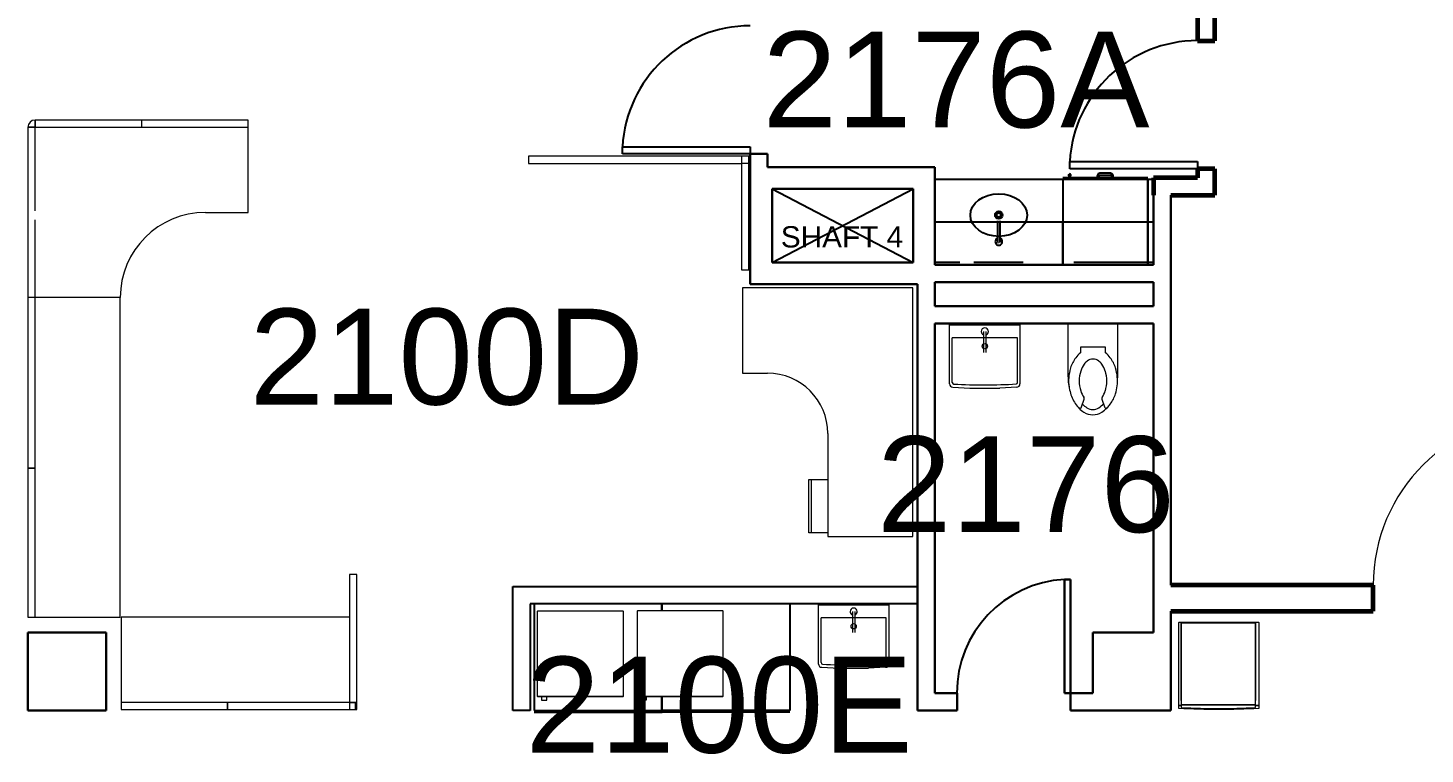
# Model space of a CAD drawing. Header units: inches. Extents: x -281 to 5521, y -151 to 3105.
# Drawn here: x 4040 to 4433.6, y 1633.5 to 1837.9 of the extents above; entities that cross this region are included whole.
import ezdxf

# ---------------------------------------------------------------- set-up
doc = ezdxf.new("R2010")
doc.units = ezdxf.units.IN
doc.header["$LTSCALE"] = 48
doc.header["$MEASUREMENT"] = 0
doc.linetypes.add('HIDDEN2', pattern=[0.1875, 0.125, -0.0625])
doc.layers.get('0').update_dxf_attribs({"linetype": 'CONTINUOUS'})
for name, color, linetype in [('A-ANNO-RNUM', 4, 'CONTINUOUS'), ('A-ANNO-TEXT', 4, 'CONTINUOUS'), ('A-DOOR', 2, 'CONTINUOUS'), ('A-FLOR-CASE', 3, 'CONTINUOUS'), ('A-FLOR-CASE-UPPR', 3, 'HIDDEN2'), ('A-SHAFT', 1, 'CONTINUOUS'), ('A-WALL-FULL', 6, 'CONTINUOUS'), ('S-COLS', 5, 'CONTINUOUS')]:
    doc.layers.add(name, color=color, linetype=linetype)
for name, color, linetype, lineweight in [('A-EQPM', 1, 'CONTINUOUS', 13), ('A-FURN-1', 8, 'CONTINUOUS', 13), ('P-SANR-FIXT', 2, 'CONTINUOUS', 9), ('Q-SPCQ', 91, 'CONTINUOUS', 9)]:
    doc.layers.add(name, color=color, linetype=linetype, lineweight=lineweight)
doc.styles.add('ARIAL', font='arial.ttf')

# ---------------------------------------------------------------- blocks, each defined once
blk = doc.blocks.new('Single-Flush w_handle - 32_ x 84_-758187-SECOND FLOOR INFUSION PLAN')
at = {"layer": 'A-DOOR', "lineweight": 30}
for p, q in [((14.25, 2.44), (14.25, 34.46)), ((16, 34.46), (14.25, 34.46)), ((16, 2.44), (16, 34.46)), ((16, 2.44), (14.25, 2.44))]:
    blk.add_line(p, q, dxfattribs=at)
at = {"layer": 'A-DOOR'}
blk.add_arc((16, 2.44), 32.07, 93.1284, 180, dxfattribs=at)
blk = doc.blocks.new('Toilet-Commercial-Floor-2D - Toilet-Commercial-Floor-2D-497189-SECOND FLOOR INFUSION PLAN')
at = {"layer": 'P-SANR-FIXT', "lineweight": 18}
for p, q in [((14.87, 7), (0, 7)), ((6.71, 3.55), (6.71, -3.45)), ((8.26, 3.55), (6.71, 3.55)), ((21.3, 2.52), (23.5, 3.25)), ((6.71, -3.45), (8.26, -3.45)), ((23.53, -3.16), (21.3, -2.42)), ((0, -7), (14.87, -7))]:
    blk.add_line(p, q, dxfattribs=at)
for centre, radius, start, end in [((14.11, -1.04), 7.43, 126.6723, 141.8648), ((15.38, -2.75), 9.56, 107.1414, 126.6723), ((16.21, -5.44), 12.38, 83.4141, 107.1414), ((16.21, -5.44), 9.38, 90, 107.1414), ((14.87, -9.84), 16.84, 84.8046, 90), ((16.21, -5.44), 9.38, 72.8586, 90), ((16.21, -5.44), 12.38, 72.8584, 83.4141), ((17.04, -2.75), 9.56, 53.3154, 72.8584), ((18.32, -1.04), 7.43, 43.4258, 53.3119), ((23.35, 3.73), 0.5, 288.2438, 43.4259), ((18.14, -1.93), 8.18, 32.7615, 46.6903), ((12.84, 0.05), 2.76, 143.419, 216.581), ((14.11, -1.04), 4.43, 126.6724, 141.8648), ((15.38, -2.75), 6.56, 107.1414, 126.6724), ((17.04, -2.75), 6.56, 54.4829, 72.8586), ((21.14, 3), 0.5, 234.4829, 288.2438), ((18.14, -1.93), 6.68, 32.7617, 47.2435), ((21.13, 0), 3.12, 360, 32.7617), ((21.13, 0), 4.62, 360, 32.7615), ((14.11, 1.14), 7.43, 218.1352, 233.3278), ((14.11, 1.14), 4.43, 218.1352, 233.3276), ((15.38, 2.85), 6.56, 233.3276, 252.8586), ((16.21, 5.54), 9.38, 252.8586, 270), ((16.21, 5.54), 9.38, 270, 287.1414), ((17.04, 2.85), 6.56, 287.1414, 305.5171), ((21.14, -2.9), 0.5, 71.7562, 125.5171), ((18.14, 1.93), 8.18, 302.7683, 327.2383), ((18.14, 1.93), 6.68, 313.6858, 327.2384), ((23.37, -3.63), 0.5, 314.3279, 71.7562), ((21.13, 0), 3.12, 327.2384, 0), ((21.13, 0), 4.62, 327.2383, 0), ((15.38, 2.85), 9.56, 233.3278, 252.8585), ((16.21, 5.54), 12.38, 252.8585, 278.2651), ((14.87, 9.84), 16.84, 270, 284.9288), ((16.17, 4.99), 11.82, 284.9288, 302.7683)]:
    blk.add_arc(centre, radius, start, end, dxfattribs=at)
blk = doc.blocks.new('Cube Panel - 36_ x 45_-585172-SECOND FLOOR INFUSION PLAN')
at = {"layer": 'A-FURN-1'}
for p, q in [((18, 1), (-18, 1)), ((-18, 1), (-18, -1)), ((18, -1), (18, 1)), ((-18, -1), (18, -1))]:
    blk.add_line(p, q, dxfattribs=at)
blk = doc.blocks.new('Cube Panel - 30_ x 45_-585236-SECOND FLOOR INFUSION PLAN')
at = {"layer": 'A-FURN-1'}
for p, q in [((15, 1), (-15, 1)), ((-15, 1), (-15, -1)), ((15, -1), (15, 1)), ((-15, -1), (15, -1))]:
    blk.add_line(p, q, dxfattribs=at)
blk = doc.blocks.new('Work Station Desktops_Counter - 24 x 66-586349-SECOND FLOOR INFUSION PLAN')
at = {"layer": 'A-FURN-1'}
for p, q in [((31.375, 0), (-33, 0)), ((-33, 0), (-33, -24))]:
    blk.add_line(p, q, dxfattribs=at)
blk = doc.blocks.new('Work Station Desktops_Counter - 24 x 90-586664-SECOND FLOOR INFUSION PLAN')
at = {"layer": 'A-FURN-1'}
for p, q in [((45, 0), (-45, 0)), ((-45, 0), (-45, -24)), ((45, -24), (45, 0))]:
    blk.add_line(p, q, dxfattribs=at)
blk = doc.blocks.new('Cube Panel - 42_ x 45_-586567-SECOND FLOOR INFUSION PLAN')
at = {"layer": 'A-FURN-1'}
for p, q in [((21, 1), (-21, 1)), ((-21, 1), (-21, -1)), ((21, -1), (21, 1)), ((-21, -1), (21, -1))]:
    blk.add_line(p, q, dxfattribs=at)
blk = doc.blocks.new('Cube Panel - 48_ x 45_-586616-SECOND FLOOR INFUSION PLAN')
at = {"layer": 'A-FURN-1'}
for p, q in [((24, 1), (-24, 1)), ((-24, 1), (-24, -1)), ((24, -1), (24, 1)), ((-24, -1), (24, -1))]:
    blk.add_line(p, q, dxfattribs=at)
blk = doc.blocks.new('Cube Panel - 48_ x 31_-586715-SECOND FLOOR INFUSION PLAN')
at = {"layer": 'A-FURN-1'}
for p, q in [((-0.45, 1), (-24, 1)), ((-24, 1), (-24, -1)), ((24, 1), (2.05, 1)), ((-24, -1), (24, -1))]:
    blk.add_line(p, q, dxfattribs=at)
blk = doc.blocks.new('Cube Panel - 30_ x 31_-586797-SECOND FLOOR INFUSION PLAN')
at = {"layer": 'A-FURN-1'}
for p, q in [((15, 1), (-15, 1)), ((15, -1), (15, 1)), ((-15, -1), (15, -1))]:
    blk.add_line(p, q, dxfattribs=at)
blk = doc.blocks.new('OFFICE DESK1 - OFFICE DESK-587638-SECOND FLOOR INFUSION PLAN')
for p, q in [((1167.08, 600.73), (1167.08, 624.73)), ((1155.08, 600.73), (1167.08, 600.73))]:
    blk.add_line(p, q)
blk.add_arc((1155.08, 576.73), 24, 90, 180)
blk = doc.blocks.new('L45 - L45-589267-SECOND FLOOR INFUSION PLAN')
at = {"layer": 'A-FURN-1'}
for p, q in [((1169.08, 626.73), (1167.08, 626.73)), ((1167.08, 626.73), (1167.08, 624.73)), ((1169.08, 624.73), (1169.08, 626.73)), ((1167.08, 624.73), (1169.08, 624.73))]:
    blk.add_line(p, q, dxfattribs=at)
blk = doc.blocks.new('L1 - L45-589291-SECOND FLOOR INFUSION PLAN')
at = {"layer": 'A-FURN-1'}
for p, q in [((1169.08, 626.73), (1167.08, 626.73)), ((1167.08, 626.73), (1167.08, 624.73)), ((1169.08, 624.73), (1169.08, 626.73)), ((1167.08, 624.73), (1169.08, 624.73))]:
    blk.add_line(p, q, dxfattribs=at)
blk = doc.blocks.new('L31 - L31-589389-SECOND FLOOR INFUSION PLAN')
at = {"layer": 'A-FURN-1'}
for p, q in [((1107.08, 624.73), (1107.08, 626.73)), ((1105.08, 624.73), (1107.08, 624.73))]:
    blk.add_line(p, q, dxfattribs=at)
blk.add_arc((1107.08, 624.73), 2, 90, 180, dxfattribs=at)
blk = doc.blocks.new('Base Cabinet-Single Door _ Drawer - 24_ ADA-707501-SECOND FLOOR INFUSION PLAN')
at = {"layer": 'A-FLOR-CASE'}
for p, q in [((-8.26, -0.75), (-8.26, -24)), ((15.74, -24), (15.74, -9.32)), ((-8.26, -24), (15.74, -24)), ((-8.26, -24.5), (1.49, -24.5)), ((1.49, -24.5), (1.49, -25)), ((1.49, -24.5), (1.99, -24.5)), ((1.99, -25), (1.99, -24.5)), ((1.99, -24.5), (5.49, -24.5)), ((5.24, -25.25), (2.24, -25.25)), ((2.24, -25.75), (5.24, -25.75)), ((5.49, -24.5), (5.49, -25)), ((5.49, -24.5), (5.99, -24.5)), ((5.99, -25), (5.99, -24.5)), ((5.99, -24.5), (15.74, -24.5)), ((13.49, -24.5), (13.49, -25)), ((13.49, -24.5), (13.49, -25)), ((13.49, -24.5), (13.74, -24.5)), ((13.49, -24.5), (13.49, -24.5)), ((13.49, -25.27), (13.49, -25)), ((13.49, -25.5), (13.49, -25.4)), ((13.53, -25.64), (13.52, -25.61)), ((13.74, -25.75), (13.7, -25.73)), ((13.74, -24.5), (13.98, -24.5)), ((13.82, -25.73), (13.74, -25.75)), ((13.98, -24.5), (13.98, -24.5)), ((13.99, -25), (13.99, -24.5)), ((13.99, -25), (13.99, -24.5)), ((13.99, -25), (13.99, -25.27)), ((13.99, -25.4), (13.99, -25.5))]:
    blk.add_line(p, q, dxfattribs=at)
at = {"layer": 'A-FLOR-CASE', "flags": 128}
for points in [[(1.49, -25), (1.64, -25.46), (2.05, -25.73), (2.24, -25.75)], [(2.24, -25.25), (2.03, -25.14), (1.99, -25)], [(5.24, -25.75), (5.7, -25.59), (5.96, -25.19), (5.99, -25)], [(5.49, -25), (5.37, -25.21), (5.24, -25.25)], [(13.49, -25), (13.49, -25.36), (13.49, -25.5)], [(13.99, -25.5), (13.99, -25.35), (13.99, -25)]]:
    blk.add_lwpolyline(points, dxfattribs=at)
blk = doc.blocks.new('Base Cabinet-Filler - Base Cabinet-Filler-881902-SECOND FLOOR INFUSION PLAN')
at = {"layer": 'A-FLOR-CASE'}
for p, q in [((1.55, -24), (1.55, -0.75)), ((-0.07, -24), (1.55, -24))]:
    blk.add_line(p, q, dxfattribs=at)
blk = doc.blocks.new('Upper Cabinet-Double Door-Wall - 36_-881941-SECOND FLOOR INFUSION PLAN')
at = {"layer": 'A-FLOR-CASE'}
for p, q in [((19.17, 14.44), (-16.83, 14.44)), ((-16.83, 14.44), (-16.83, 2.44)), ((19.17, 2.44), (19.17, 14.44)), ((-16.83, 2.44), (19.17, 2.44))]:
    blk.add_line(p, q, dxfattribs=at)
blk = doc.blocks.new('Upper Cabinet-Double Door-Wall - 24_-881989-SECOND FLOOR INFUSION PLAN')
at = {"layer": 'A-FLOR-CASE'}
for p, q in [((13.17, 14.44), (-10.83, 14.44)), ((-10.83, 14.44), (-10.83, 2.44)), ((13.17, 2.44), (13.17, 14.44)), ((-10.83, 2.44), (13.17, 2.44))]:
    blk.add_line(p, q, dxfattribs=at)
blk = doc.blocks.new('Upper Cabinet-Filler-Wall - Upper Cabinet-Filler-Wall-882747-SECOND FLOOR INFUSION PLAN')
at = {"layer": 'A-FLOR-CASE'}
for p, q in [((1.95, 14.44), (0.4, 14.44)), ((0.4, 14.44), (0.4, 2.44)), ((1.95, 2.44), (1.95, 14.44)), ((0.4, 2.44), (1.95, 2.44))]:
    blk.add_line(p, q, dxfattribs=at)
blk = doc.blocks.new('Base stand - Base stand-1030662-SECOND FLOOR INFUSION PLAN')
at = {"layer": 'Q-SPCQ'}
for p, q in [((-11.38, -0.13), (-11.38, -23.38)), ((11.25, 0), (-11.25, 0)), ((11.38, -23.38), (11.38, -0.13)), ((-10.63, -23.38), (-11.38, -23.38)), ((-11.38, -23.38), (-11.38, -23.96)), ((-11.38, -23.38), (-10.63, -23.38)), ((11.38, -23.38), (10.37, -23.38)), ((10.37, -23.38), (11.38, -23.38)), ((11.38, -23.96), (11.38, -23.38))]:
    blk.add_line(p, q, dxfattribs=at)
for centre, radius, start, end in [((-11.25, -0.13), 0.125, 90, 180), ((11.25, -0.13), 0.125, 0, 90), ((-11.25, -23.96), 0.125, 180, 267.0755), ((0, 196.25), 220.63, 267.0755, 272.9245), ((11.25, -23.96), 0.125, 272.9245, 0)]:
    blk.add_arc(centre, radius, start, end, dxfattribs=at)
blk = doc.blocks.new('Kenmore 46-95882 compact refrigerator - Kenmore 46-95882 compact refrigerator-1031458-SECOND FLOOR INFUSION PLAN')
for p, q in [((-12.12, -0.13), (-12.12, -23.88)), ((12, 0), (-12, 0)), ((12.12, -23.88), (12.12, -0.13)), ((-12.12, -23.88), (-12.12, -23.94)), ((-12, -24), (12, -24)), ((-12, -24.06), (12, -24.06)), ((-10.96, -24.06), (-10.96, -25.06)), ((-10.96, -25.06), (-9.46, -25.06)), ((-9.46, -25.06), (-9.46, -24.06)), ((12.12, -23.94), (12.12, -23.88))]:
    blk.add_line(p, q)
for centre, start, end in [((-12, -0.13), 90, 180), ((12, -0.13), 0, 90), ((-12, -23.94), 180, 270), ((-12, -23.88), 180, 270), ((12, -23.88), 270, 0), ((12, -23.94), 270, 360)]:
    blk.add_arc(centre, 0.125, start, end)
blk = doc.blocks.new('Symphony Ice and Water Dispenser - Symphony Ice and Water Dispenser-1032367-SECOND FLOOR INFUSION PLAN')
at = {"layer": 'Q-SPCQ'}
for p, q in [((-10.5, 0), (-10.58, 0)), ((-10.58, 0), (-10.58, -21.75)), ((10.58, 0), (10.5, 0)), ((10.58, -21.75), (10.58, 0)), ((-10.58, -0.25), (-10.62, -0.25)), ((-10.62, -0.25), (-10.62, -16.75)), ((10.5, 0), (-10.5, 0)), ((-10.5, 0), (-10.5, -23)), ((10.5, -23), (10.5, 0)), ((-10.62, -16.75), (-10.58, -16.75)), ((-10.58, -21.75), (-10.5, -21.75)), ((10.5, -23), (-10.5, -23)), ((-10.5, -23), (-10.5, -23.63)), ((-10.5, -23), (10.5, -23)), ((10.5, -21.75), (10.58, -21.75)), ((10.5, -23.63), (10.5, -23)), ((-10, -23.8), (-10, -23.83))]:
    blk.add_line(p, q, dxfattribs=at)
for centre, radius, start, end in [((-10.38, -23.63), 0.125, 180, 267.3031), ((-10.38, -23.63), 0.125, 180, 238.2021), ((0, 196.63), 220.63, 267.3031, 272.6969), ((-0.5, 196.63), 220.66, 267.5325, 272.7275), ((-0.5, 196.63), 220.63, 267.5321, 270.13), ((10.37, -23.63), 0.125, 272.6969, 0), ((10.37, -23.63), 0.125, 272.6969, 345.4495)]:
    blk.add_arc(centre, radius, start, end, dxfattribs=at)
blk = doc.blocks.new('Base Cabinet-Double Door sink unit 2 - 36_ x 30_d x 22 1_2_t-1228236-SECOND FLOOR INFUSION PLAN')
at = {"layer": 'A-FLOR-CASE'}
for p, q in [((-17.26, 0), (-17.26, -30)), ((18.74, -1.97), (18.74, 0)), ((18.74, -30), (18.74, -26.03)), ((-17.26, -30), (18.74, -30)), ((-17.26, -30.5), (18.74, -30.5))]:
    blk.add_line(p, q, dxfattribs=at)
blk = doc.blocks.new('Counter Top w Sink-ADA - 24_ Depth-1378335-SECOND FLOOR INFUSION PLAN')
at = {"layer": 'A-FLOR-CASE'}
for p, q in [((-24.78, -0.75), (-47.26, -0.75)), ((3.38, -0.75), (-10.5, -0.75)), ((10.36, -0.75), (7.35, -0.75)), ((14.36, -0.75), (10.36, -0.75)), ((-4.01, -9), (-4.01, -9.87)), ((-3.26, -9.87), (-3.26, -9)), ((-47.26, -24), (14.36, -24))]:
    blk.add_line(p, q, dxfattribs=at)
at = {"layer": 'A-FLOR-CASE', "flags": 128}
for points in [[(-4.01, -6.5), (-4.01, -6.66), (-4.01, -7.12), (-4.01, -7.83), (-4.01, -8.68), (-4.01, -9)], [(-3.26, -9), (-3.26, -8.12), (-3.26, -7.35), (-3.26, -6.79), (-3.26, -6.52), (-3.26, -6.5)], [(-4.01, -9.87), (-4.01, -10.76), (-4.01, -11.53), (-4.01, -12.08), (-4.01, -12.35), (-4.01, -12.37)], [(-3.26, -12.37), (-3.26, -12.21), (-3.26, -11.75), (-3.26, -11.05), (-3.26, -10.19), (-3.26, -9.87)]]:
    blk.add_lwpolyline(points, dxfattribs=at)
at = {"layer": 'A-FLOR-CASE'}
for radius in [1.06, 0.591]:
    blk.add_circle((-3.64, -14), radius, dxfattribs=at)
for radius, start, end in [(1, 360, 180), (1, 180, 248.0606), (0.375, 176.0741, 180), (0.375, 150, 156.9442), (0.375, 120, 127.1965), (0.375, 52.8035, 60), (0.375, 23.0558, 30), (1, 292.5389, 0)]:
    blk.add_arc((-3.64, -6.5), radius, start, end, dxfattribs=at)
blk.add_ellipse((-3.64, -14), major_axis=(-8, 0), ratio=0.75, dxfattribs=at)
blk = doc.blocks.new('Storage Pedestal - 15_ x 22_ x 36_-1283012-SECOND FLOOR INFUSION PLAN')
at = {"layer": 'A-FURN-1'}
for p, q in [((-14.59, 46.78), (0.41, 46.78)), ((-14.59, 41.47), (-14.59, 46.78)), ((-14.59, 46.03), (0.41, 46.03)), ((0.41, 46.78), (0.41, 41.47))]:
    blk.add_line(p, q, dxfattribs=at)
blk = doc.blocks.new('OFFICE DESK2 - OFFICE DESK-1283005-SECOND FLOOR INFUSION PLAN')
for p, q in [((1401.56, 572.14), (1353.56, 572.14)), ((1353.56, 572.14), (1353.56, 548.14)), ((1401.56, 502.14), (1401.56, 572.14)), ((1353.56, 548.14), (1360.56, 548.14)), ((1377.56, 531.14), (1377.56, 502.14)), ((1377.56, 502.14), (1401.56, 502.14))]:
    blk.add_line(p, q)
blk.add_arc((1360.56, 531.14), 17, 0, 90)
blk = doc.blocks.new('Cube Panel - 60_ x 66_-585086-SECOND FLOOR INFUSION PLAN')
at = {"layer": 'A-FURN-1'}
for p, q in [((30, 1), (-30, 1)), ((-30, 1), (-30, -1)), ((-30, -1), (30, -1))]:
    blk.add_line(p, q, dxfattribs=at)
blk = doc.blocks.new('Cube Panel - 30_ x 66_-585090-SECOND FLOOR INFUSION PLAN')
at = {"layer": 'A-FURN-1'}
for p, q in [((15, 1), (-15, 1)), ((-15, 1), (-15, -1)), ((-15, -1), (15, -1))]:
    blk.add_line(p, q, dxfattribs=at)
blk = doc.blocks.new('Sink-Kohler K-2084 with sensor faucet - Sink-Kohler K-2084 with sensor faucet-281926-SECOND FLOOR INFUSION PLAN')
at = {"layer": 'P-SANR-FIXT'}
for p, q in [((-9.91, -17.06), (-9.91, 0)), ((9.91, -0.51), (-9.91, -0.51)), ((9.91, 0), (9.91, -17.06)), ((9.17, -4.04), (-9.17, -4.04)), ((-9.17, -16.66), (-9.17, -4.04)), ((-0.37, -4.79), (-0.37, -5.67)), ((0.38, -5.67), (0.38, -4.79)), ((9.17, -16.66), (9.17, -4.04)), ((-9, -17.97), (-4.21, -18.22)), ((-4.21, -18.22), (4.21, -18.22)), ((9, -17.97), (4.21, -18.22))]:
    blk.add_line(p, q, dxfattribs=at)
at = {"layer": 'P-SANR-FIXT', "flags": 128}
for points in [[(-0.37, -2.29), (-0.37, -2.45), (-0.37, -2.91), (-0.37, -3.62), (-0.37, -4.47), (-0.37, -4.79)], [(0.38, -4.79), (0.38, -3.91), (0.38, -3.14), (0.38, -2.58), (0.38, -2.31), (0.38, -2.29)], [(-0.37, -5.67), (-0.37, -6.55), (-0.37, -7.32), (-0.37, -7.87), (-0.37, -8.15), (-0.37, -8.17)], [(0.38, -8.17), (0.38, -8.01), (0.38, -7.54), (0.38, -6.84), (0.38, -5.98), (0.38, -5.67)]]:
    blk.add_lwpolyline(points, dxfattribs=at)
at = {"layer": 'P-SANR-FIXT'}
blk.add_circle((0, -6.41), 0.75, dxfattribs=at)
for centre, radius, start, end in [((0, -2.29), 1, 360, 180), ((0, -2.29), 1, 180, 248.0606), ((0, -2.29), 1, 292.5389, 360), ((-9, -17.06), 0.912, 180, 270), ((-8.74, -16.66), 0.432, 180, 270), ((-0.23, 140.96), 158.28, 266.9175, 273.3082), ((8.74, -16.66), 0.432, 293.1383, 0), ((9, -17.06), 0.912, 270, 360)]:
    blk.add_arc(centre, radius, start, end, dxfattribs=at)
blk = doc.blocks.new('RA Door-Sngl Flsh - 3_-0_ x 7_-0_ NRS-643953-FIRE LIFE SAFETY PLAN- 2ND FLOOR')
at = {"layer": 'A-DOOR'}
for p, q in [((16, -2.625), (18, -2.625)), ((16, -38.625), (16, -2.625)), ((18, -2.625), (18, -38.625)), ((18, -38.625), (16, -38.625))]:
    blk.add_line(p, q, dxfattribs=at)
blk.add_arc((18, -2.625), 36.056, 180, 266.82017, dxfattribs=at)

msp = doc.modelspace()

# ---------------------------------------------------------------- linework, layer by layer
at = {"layer": 'A-DOOR', "lineweight": 9}
msp.add_arc((4467, 1681), 48, 90, 180, dxfattribs=at)
at = {"layer": 'A-SHAFT'}
for p, q in [((4249.62, 1771.88), (4289.37, 1792.63)), ((4249.62, 1792.63), (4289.37, 1771.88))]:
    msp.add_line(p, q, dxfattribs=at)
at = {"layer": 'A-WALL-FULL', "lineweight": 60}
for p, q in [((4369.5, 1851.19), (4369.5, 1834.31)), ((4374.37, 1834.31), (4374.37, 1846.31)), ((4369.5, 1834.31), (4374.37, 1834.31)), ((4369.5, 1795.75), (4357.12, 1795.75)), ((4357.12, 1795.75), (4357.12, 1790.88)), ((4369.5, 1798.31), (4369.5, 1795.75)), ((4374.37, 1798.31), (4369.5, 1798.31)), ((4374.37, 1790.88), (4374.37, 1798.31)), ((4362, 1790.88), (4374.37, 1790.88)), ((4419, 1681), (4362, 1681)), ((4419, 1673.75), (4419, 1681)), ((4362, 1673.75), (4419, 1673.75))]:
    msp.add_line(p, q, dxfattribs=at)
at = {"layer": 'A-WALL-FULL', "lineweight": 30}
for p, q in [((4248.37, 1802.5), (4243.5, 1802.5)), ((4243.5, 1802.5), (4243.5, 1765.75)), ((4248.37, 1798.75), (4248.37, 1802.5)), ((4295.5, 1798.75), (4248.37, 1798.75)), ((4295.5, 1771.25), (4295.5, 1798.75)), ((4249.62, 1792.63), (4289.37, 1792.63)), ((4249.62, 1771.88), (4249.62, 1792.63)), ((4289.37, 1792.63), (4289.37, 1771.88)), ((4357.12, 1790.88), (4357.12, 1771.25)), ((4362, 1681), (4362, 1790.88)), ((4289.37, 1771.88), (4249.62, 1771.88)), ((4357.12, 1771.25), (4295.5, 1771.25)), ((4243.5, 1765.75), (4290.62, 1765.75)), ((4290.62, 1765.75), (4290.62, 1645.75)), ((4295.5, 1759.63), (4295.5, 1766.38)), ((4295.5, 1766.38), (4357.12, 1766.38)), ((4357.12, 1766.38), (4357.12, 1759.63)), ((4357.12, 1759.63), (4295.5, 1759.63)), ((4295.5, 1650.63), (4295.5, 1754.75)), ((4295.5, 1754.75), (4357.12, 1754.75)), ((4357.12, 1754.75), (4357.12, 1667.75)), ((4362, 1662.94), (4362, 1673.75)), ((4357.12, 1667.75), (4340, 1667.75)), ((4340, 1667.75), (4340, 1650.63)), ((4362, 1645.75), (4362, 1662.94)), ((4301.75, 1650.63), (4295.5, 1650.63)), ((4301.75, 1645.75), (4301.75, 1650.63)), ((4340, 1650.63), (4333.75, 1650.63)), ((4333.75, 1650.63), (4333.75, 1645.75)), ((4290.62, 1645.75), (4301.75, 1645.75)), ((4333.75, 1645.75), (4340, 1645.75)), ((4340, 1645.75), (4362, 1645.75))]:
    msp.add_line(p, q, dxfattribs=at)
at = {"layer": 'A-WALL-FULL'}
for p, q in [((4176.62, 1645.75), (4176.62, 1680.62)), ((4176.62, 1680.62), (4290.62, 1680.62)), ((4181.5, 1675.75), (4181.5, 1645.75)), ((4290.62, 1675.75), (4181.5, 1675.75)), ((4181.5, 1645.75), (4176.62, 1645.75))]:
    msp.add_line(p, q, dxfattribs=at)
at = {"layer": 'S-COLS', "lineweight": 30}
for p, q in [((4062, 1667.75), (4040, 1667.75)), ((4040, 1667.75), (4040, 1645.75)), ((4062, 1645.75), (4062, 1667.75)), ((4040, 1645.75), (4062, 1645.75))]:
    msp.add_line(p, q, dxfattribs=at)

# ---------------------------------------------------------------- block references
at = {"layer": 'A-DOOR', "rotation": 269.9999999999999}
for p in [(4246.12, 1820.5), (4372.12, 1816.31)]:
    msp.add_blockref('RA Door-Sngl Flsh - 3_-0_ x 7_-0_ NRS-643953-FIRE LIFE SAFETY PLAN- 2ND FLOOR', p, dxfattribs=at)
at = {"layer": 'A-DOOR'}
msp.add_blockref('Single-Flush w_handle - 32_ x 84_-758187-SECOND FLOOR INFUSION PLAN', (4317.75, 1648.19), dxfattribs=at)
at = {"layer": 'A-EQPM'}
for p in [(4195.62, 1673.75), (4223.75, 1673.78)]:
    msp.add_blockref('Kenmore 46-95882 compact refrigerator - Kenmore 46-95882 compact refrigerator-1031458-SECOND FLOOR INFUSION PLAN', p, dxfattribs=at)
at = {"layer": 'A-FLOR-CASE', "rotation": 179.9999999999999}
for name, p in [('Counter Top w Sink-ADA - 24_ Depth-1378335-SECOND FLOOR INFUSION PLAN', (4309.86, 1771.25)), ('Base Cabinet-Single Door _ Drawer - 24_ ADA-707501-SECOND FLOOR INFUSION PLAN', (4347.24, 1771.25)), ('Base Cabinet-Filler - Base Cabinet-Filler-881902-SECOND FLOOR INFUSION PLAN', (4357.05, 1771.25))]:
    msp.add_blockref(name, p, dxfattribs=at)
at = {"layer": 'A-FLOR-CASE'}
for name, p in [('Upper Cabinet-Filler-Wall - Upper Cabinet-Filler-Wall-882747-SECOND FLOOR INFUSION PLAN', (4355.13, 1768.81)), ('Base Cabinet-Double Door sink unit 2 - 36_ x 30_d x 22 1_2_t-1228236-SECOND FLOOR INFUSION PLAN', (4199.89, 1675.75))]:
    msp.add_blockref(name, p, dxfattribs=at)
at = {"layer": 'A-FLOR-CASE', "xscale": -1}
msp.add_blockref('Base Cabinet-Double Door sink unit 2 - 36_ x 30_d x 22 1_2_t-1228236-SECOND FLOOR INFUSION PLAN', (4237.36, 1675.75), dxfattribs=at)
at = {"layer": 'A-FLOR-CASE-UPPR'}
for name, p in [('Upper Cabinet-Double Door-Wall - 36_-881941-SECOND FLOOR INFUSION PLAN', (4312.33, 1768.81)), ('Upper Cabinet-Double Door-Wall - 24_-881989-SECOND FLOOR INFUSION PLAN', (4342.33, 1768.81))]:
    msp.add_blockref(name, p, dxfattribs=at)
at = {"layer": 'A-FURN-1'}
for name, p in [('L31 - L31-589389-SECOND FLOOR INFUSION PLAN', (2934.92, 1185.27)), ('OFFICE DESK1 - OFFICE DESK-587638-SECOND FLOOR INFUSION PLAN', (2934.92, 1185.27)), ('Cube Panel - 60_ x 66_-585086-SECOND FLOOR INFUSION PLAN', (4211.06, 1800.81)), ('L45 - L45-589267-SECOND FLOOR INFUSION PLAN', (3073.98, 1175.09)), ('OFFICE DESK2 - OFFICE DESK-1283005-SECOND FLOOR INFUSION PLAN', (2887.76, 1192.6)), ('Work Station Desktops_Counter - 24 x 66-586349-SECOND FLOOR INFUSION PLAN', (4099.25, 1672)), ('Cube Panel - 30_ x 45_-585236-SECOND FLOOR INFUSION PLAN', (4081.25, 1647)), ('Cube Panel - 36_ x 45_-585172-SECOND FLOOR INFUSION PLAN', (4114.25, 1647)), ('L1 - L45-589291-SECOND FLOOR INFUSION PLAN', (2963.55, 1021.27))]:
    msp.add_blockref(name, p, dxfattribs=at)
for name, p, rotation in [('Cube Panel - 30_ x 31_-586797-SECOND FLOOR INFUSION PLAN', (4057, 1811), 179.9999999999999), ('Cube Panel - 30_ x 45_-585236-SECOND FLOOR INFUSION PLAN', (4087, 1811), 179.9999999999999), ('Cube Panel - 48_ x 31_-586715-SECOND FLOOR INFUSION PLAN', (4041, 1786), 270), ('Cube Panel - 30_ x 66_-585090-SECOND FLOOR INFUSION PLAN', (4242.06, 1784.81), 90), ('Cube Panel - 48_ x 45_-586616-SECOND FLOOR INFUSION PLAN', (4041, 1738), 270), ('Work Station Desktops_Counter - 24 x 90-586664-SECOND FLOOR INFUSION PLAN', (4066, 1717), 270), ('Cube Panel - 42_ x 45_-586567-SECOND FLOOR INFUSION PLAN', (4041, 1693), 270), ('Storage Pedestal - 15_ x 22_ x 36_-1283012-SECOND FLOOR INFUSION PLAN', (4306.79, 1710.38), 90), ('Cube Panel - 36_ x 45_-585172-SECOND FLOOR INFUSION PLAN', (4131.62, 1666), 90)]:
    msp.add_blockref(name, p, dxfattribs=dict(at, rotation=rotation))
at = {"layer": 'P-SANR-FIXT'}
for p in [(4309.56, 1754.75), (4272.62, 1675.88)]:
    msp.add_blockref('Sink-Kohler K-2084 with sensor faucet - Sink-Kohler K-2084 with sensor faucet-281926-SECOND FLOOR INFUSION PLAN', p, dxfattribs=at)
at = {"layer": 'P-SANR-FIXT', "rotation": 270}
msp.add_blockref('Toilet-Commercial-Floor-2D - Toilet-Commercial-Floor-2D-497189-SECOND FLOOR INFUSION PLAN', (4340, 1754.75), dxfattribs=at)
at = {"layer": 'Q-SPCQ'}
for name, p in [('Base stand - Base stand-1030662-SECOND FLOOR INFUSION PLAN', (4375.51, 1670.49)), ('Symphony Ice and Water Dispenser - Symphony Ice and Water Dispenser-1032367-SECOND FLOOR INFUSION PLAN', (4375.37, 1670.31))]:
    msp.add_blockref(name, p, dxfattribs=at)

# ---------------------------------------------------------------- texts
at = {"layer": 'A-ANNO-RNUM', "style": 'ARIAL'}
for s, p in [('2176A', (4246.93, 1809.91)), ('2100D', (4102.43, 1731.89)), ('2176', (4279.19, 1695.96)), ('2100E', (4180.2, 1633.86))]:
    msp.add_text(s, height=27, dxfattribs=at).set_placement(p)
at = {"layer": 'A-ANNO-TEXT', "style": 'ARIAL'}
msp.add_text('SHAFT 4', height=6, dxfattribs=at).set_placement((4252.09, 1776.12))

doc.saveas('drawing.dxf')
